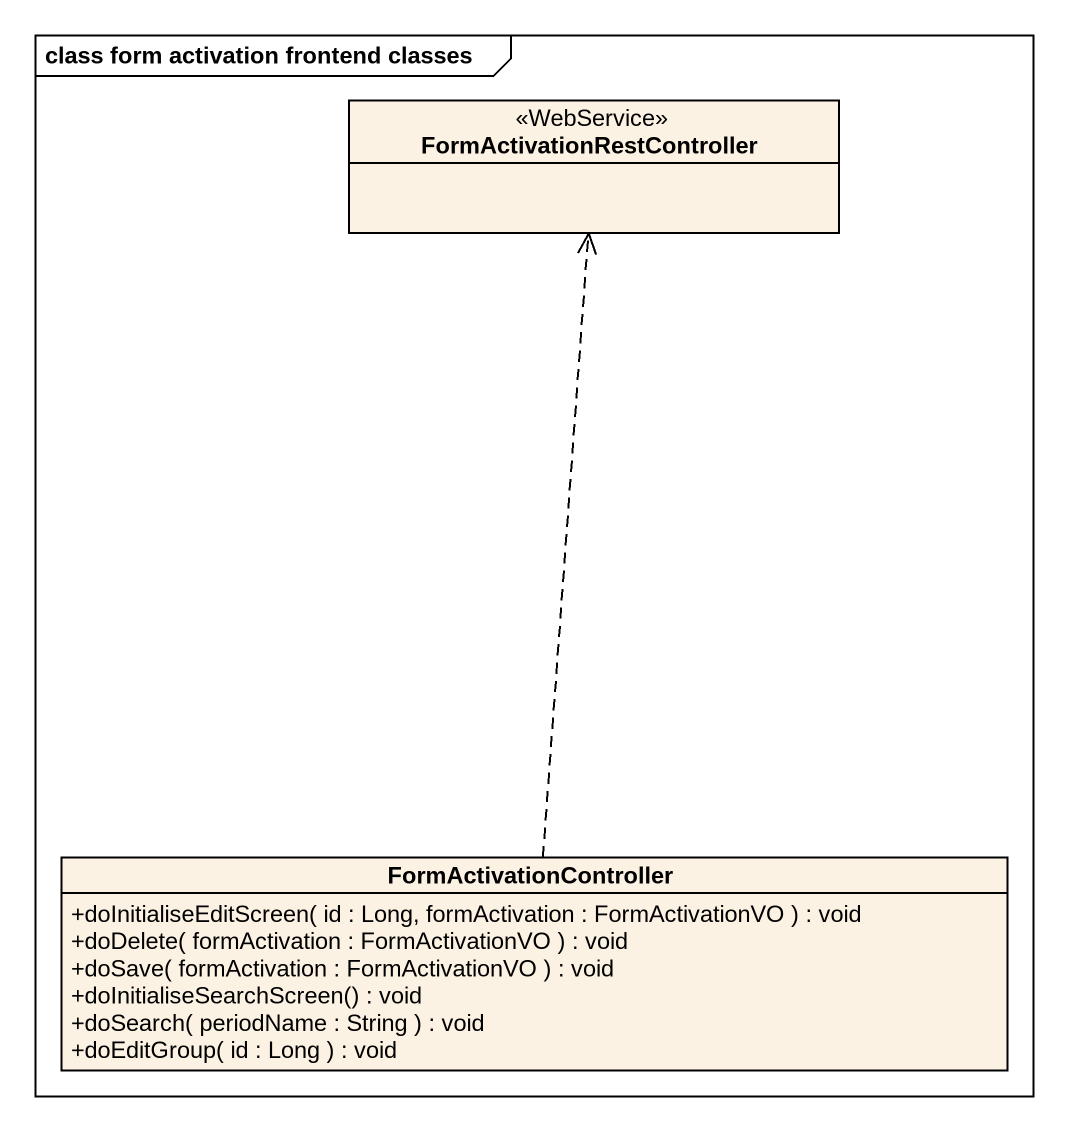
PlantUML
@startuml
mainframe class form activation frontend classes
hide circle
hide empty members
skinparam classAttributeIconSize 0
class FormActivationRestController <<WebService>>
class FormActivationController {
  +doInitialiseEditScreen( id : Long, formActivation : FormActivationVO ) : void
  +doDelete( formActivation : FormActivationVO ) : void
  +doSave( formActivation : FormActivationVO ) : void
  +doInitialiseSearchScreen() : void
  +doSearch( periodName : String ) : void
  +doEditGroup( id : Long ) : void
}
FormActivationController .up.> FormActivationRestController
@enduml
